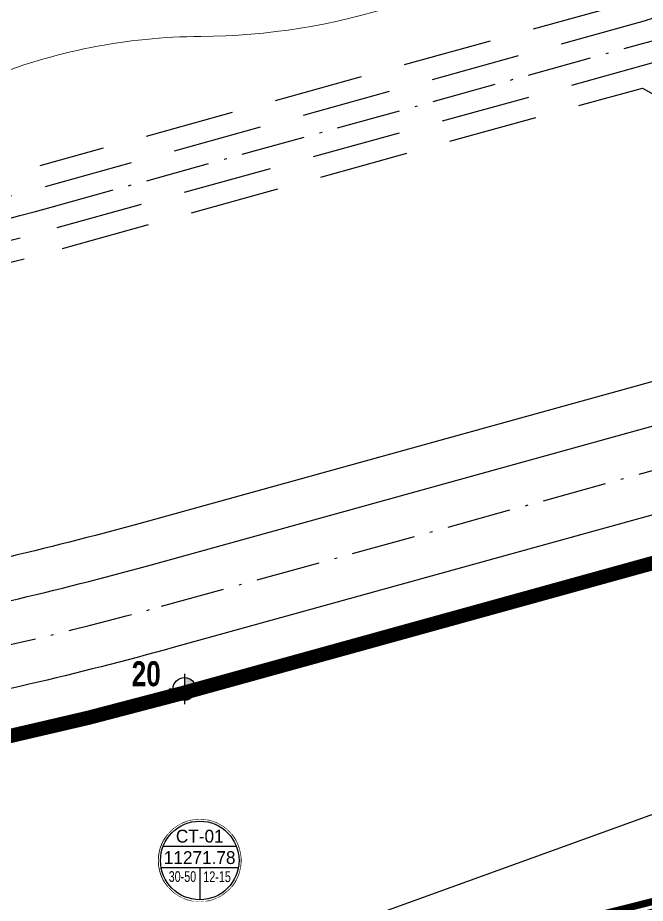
# Model space of a CAD drawing. Header units: metres. Extents: x 551291 to 569219, y 2064429 to 2066248.
# Drawn here: x 552507.6 to 552595.5, y 2065793.3 to 2065917.3 of the extents above; entities that cross this region are included whole.
import ezdxf
from ezdxf.enums import TextEntityAlignment as Align

# ---------------------------------------------------------------- set-up
doc = ezdxf.new("R2010")
doc.units = ezdxf.units.M
for name, pattern in [('ACAD_ISO10W100', [18.5, 12, -3, 0.5, -3]), ('DOT', [0.25, 0, -0.25]), ('HIDDEN', [0.375, 0.25, -0.125])]:
    doc.linetypes.add(name, pattern=pattern)
doc.layers.add('boDnv', color=54, linetype='CONTINUOUS', lineweight=25)
doc.layers.add('datMatNc', color=150, linetype='CONTINUOUS', lineweight=13)
for name, color, linetype in [('datOXh', 42, 'CONTINUOUS'), ('ghi_chu', 7, 'CONTINUOUS'), ('LogDg', 7, 'CONTINUOUS'), ('LogDg phu', 7, 'CONTINUOUS'), ('QH', 7, 'CONTINUOUS'), ('RANHGIOI', 2, 'HIDDEN'), ('TimDg', 222, 'CONTINUOUS'), ('ViaHeS', 32, 'CONTINUOUS'), ('ViaHeSphu', 32, 'CONTINUOUS')]:
    doc.layers.add(name, color=color, linetype=linetype)
doc.styles.add('ARIALB', font='', dxfattribs={"width": 0.75})
doc.styles.add('avh', font='')
doc.styles.add('rms', font='romans.shx', dxfattribs={"width": 0.7, "bigfont": 'vns.shx'})
doc.styles.get('ARIALB').set_extended_font_data('.VnArialH', bold=True)
doc.styles.get('avh').set_extended_font_data('.VnAvantH')
doc.linetypes.add('ADL', pattern='A,0.125,-0.15,["++",rms,S=0.5,R=0,X=0,Y=-0.2245],-1.35,1.125', length=2.75)

# ---------------------------------------------------------------- blocks, each defined once
blk = doc.blocks.new('sl')
at = {"layer": 'ghi_chu', "color": 158}
blk.add_circle((0, 0), 5.75, dxfattribs=at)
at = {"color": 158, "linetype": 'DOT'}
blk.add_wipeout([(0, 5.75), (0.97, 5.67), (1.86, 5.44), (2.47, 5.19), (3.13, 4.82), (3.79, 4.32), (4.43, 3.67), (4.91, 2.99), (5.2, 2.45), (5.53, 1.57), (5.7, 0.77), (5.75, 0), (5.69, -0.85), (5.5, -1.69), (5.23, -2.38), (4.83, -3.13), (4.38, -3.72), (3.93, -4.2), (2.99, -4.91), (2.42, -5.22), (1.54, -5.54), (0.63, -5.72), (0, -5.75), (-0.86, -5.69), (-1.59, -5.52), (-2.41, -5.22), (-3.14, -4.82), (-3.72, -4.39), (-4.31, -3.8), (-4.85, -3.09), (-5.21, -2.43), (-5.52, -1.6), (-5.69, -0.85), (-5.75, 0), (-5.66, 1.01), (-5.49, 1.72), (-5.12, 2.62), (-4.44, 3.66), (-3.55, 4.52), (-2.72, 5.07), (-1.72, 5.49), (-0.8, 5.69)], dxfattribs=at).dxf.layer = 'ghi_chu'
at = {"layer": 'ghi_chu', "color": 32}
for points in [[(-5.12, 2), (5.12, 2)], [(-5.41, -1), (5.41, -1)], [(0, -1), (0, -5.5)]]:
    blk.add_lwpolyline(points, dxfattribs=at)
at = {"layer": 'ghi_chu'}
blk.add_circle((0, 0), 5.5, dxfattribs=at)
at = {"layer": 'ghi_chu', "style": 'avh'}
for tag, height, p in [('SOLO', 1.25, (0, 2.51)), ('DT', 1.5, (-0.01, -0.49))]:
    blk.add_attdef(tag, text='', height=height, dxfattribs=at).set_placement(p, align=Align.CENTER)
blk.add_attdef('MD', text='', height=1.25, dxfattribs=at).set_placement((-0.5, -3), align=Align.RIGHT)
blk.add_attdef('TC', (0.5, -3.02), '', height=1.25, dxfattribs=at)
blk = doc.blocks.new('moc')
at = {"layer": 'QH', "linetype": 'Continuous'}
h = blk.add_hatch(color=7, dxfattribs=at)
h.paths.add_polyline_path([(0, 0), (0.529, 0, 0.414214), (0, 0.529)])
h.paths.add_polyline_path([(-0.529, 0, 0.414214), (0, -0.529), (0, 0)])
for p, q in [((0, 0.706), (0, -0.706)), ((-0.706, 0), (0.706, 0))]:
    blk.add_line(p, q, dxfattribs=at)
blk.add_circle((0, 0), 0.529, dxfattribs=at)

msp = doc.modelspace()

# ---------------------------------------------------------------- linework, layer by layer
at = {"layer": 'datMatNc'}
msp.add_lwpolyline([(552553.413, 2065996.116), (552561.469, 2065998.208, 0.0627507), (552562.291, 2065988.481, 0.1634235), (552571.121, 2065971.283, -0.3130467), (552578.19, 2065934.833, -0.2136822), (552560.838, 2065919.161, -0.0770714), (552533.182, 2065914.707, 0.0951689), (552502.958, 2065908.719, -0.0192916), (552467.714, 2065895.981, -0.1190861), (552445.198, 2065894.376), (552444.973, 2065902.549, -0.003897), (552445.823, 2065902.551, 0.0383974), (552474.83, 2065904.634, 0.142533), (552487.115, 2065910.293, -0.2423267), (552528.31, 2065920.342, 0.1186537), (552542.894, 2065920.342, 0.1994624), (552549.48, 2065925.144, 0.1602562), (552550.988, 2065931.608, -0.279348), (552561.945, 2065953.932, 0.4906658), (552562.978, 2065965.54, -0.1320245), (552554.939, 2065978.334, -0.1173492)], format="xyb", close=True, dxfattribs=at)
at = {"layer": 'LogDg'}
msp.add_lwpolyline([(552486.542, 2065831.483, 0.0205674), (552526.108, 2065840.692), (552608.359, 2065863.439, 0.4150041), (552615.325, 2065875.768), (552611.154, 2065890.694), (552622.711, 2065893.924), (552626.905, 2065878.915, 0.4134234), (552639.202, 2065871.968), (552738.155, 2065899.334, 0.4277016)], format="xyb", dxfattribs=at)
at = {"layer": 'LogDg phu', "linetype": 'HIDDEN', "ltscale": 50}
for points in [[(552601.061, 2065926.808), (552579.74, 2066003.104, 0.408804), (552570.024, 2066008.694), (552446.144, 2065976.533, 0.3493167), (552440.158, 2065968.57), (552442.357, 2065888.52, 0.4619163), (552451.846, 2065880.88), (552476.287, 2065885.518, 0.0205674), (552511.448, 2065893.702), (552595.489, 2065916.944, 0.4150041), (552601.061, 2065926.808)], [(552611.154, 2065890.694), (552606.983, 2065905.619, 0.4134234), (552597.145, 2065911.177), (552513.047, 2065887.919, -0.0205674), (552477.406, 2065879.623), (552449.475, 2065874.323, 0.3680674), (552442.97, 2065866.243), (552443.416, 2065849.989)]]:
    msp.add_lwpolyline(points, format="xyb", dxfattribs=at)
at = {"layer": 'TimDg', "linetype": 'ACAD_ISO10W100', "ltscale": 0.75}
msp.add_lwpolyline([(552292.889, 2065858.092), (552394.525, 2065868.566, 0.0212183), (552431.628, 2065873.989), (552476.846, 2065882.571, 0.0205674), (552512.248, 2065890.811), (552609.811, 2065917.792), (552609.795, 2065917.788)], format="xyb", dxfattribs=at)
at = {"layer": 'ViaHeS', "elevation": 0}
msp.add_lwpolyline([(552736.649, 2065905.143), (552638.577, 2065878.021), (552632.412, 2065881.503), (552628.489, 2065895.539), (552605.375, 2065889.079), (552609.28, 2065875.106), (552605.807, 2065868.958), (552524.509, 2065846.475, -0.0205674), (552485.423, 2065837.377)], format="xyb", dxfattribs=at)
at = {"layer": 'ViaHeSphu', "linetype": 'HIDDEN', "ltscale": 50}
msp.add_lwpolyline([(552569.131, 2066000.197), (552575.317, 2065996.638), (552581.389, 2065974.909), (552595.284, 2065925.188), (552591.811, 2065919.039), (552510.648, 2065896.593, -0.0205674), (552475.727, 2065888.465), (552450.43, 2065883.664), (552445.38, 2065887.73), (552443.326, 2065962.502), (552448.028, 2065968.757)], format="xyb", close=True, dxfattribs=at)
msp.add_lwpolyline([(552446.415, 2065850.071), (552445.989, 2065865.583), (552450.764, 2065871.514), (552477.965, 2065876.676, 0.0205674), (552513.847, 2065885.028), (552595.041, 2065907.482), (552601.205, 2065903.999), (552605.375, 2065889.079)], format="xyb", dxfattribs=at)

# ---------------------------------------------------------------- block references
at = {"layer": 'ghi_chu'}
ref = msp.add_blockref('sl', (552533.054, 2065799.321), dxfattribs=at)
ref.add_attrib('DT', '11271.78', dxfattribs={"height": 1.8, "style": 'avh'}).set_placement((552533.04, 2065798.827), align=Align.CENTER)
ref.add_attrib('MD', '30-50', dxfattribs={"height": 1.5, "style": 'avh', "width": 0.75}).set_placement((552532.553, 2065796.324), align=Align.RIGHT)
ref.add_attrib('TC', '12-15', (552533.554, 2065796.301), dxfattribs={"height": 1.5, "style": 'avh', "width": 0.75})
ref.add_attrib('SOLO', 'ct-01', dxfattribs={"height": 1.8, "style": 'avh'}).set_placement((552533.054, 2065801.827), align=Align.CENTER)
at = {"layer": 'QH', "xscale": 3, "yscale": 3, "zscale": 3}
msp.add_blockref('moc', (552530.906, 2065823.343), dxfattribs=at)

# ---------------------------------------------------------------- texts
at = {"layer": 'QH', "style": 'ARIALB', "width": 0.75}
msp.add_text('20', height=3.5, dxfattribs=at).set_placement((552523.518, 2065823.719, -2.251))

# ---------------------------------------------------------------- next in the draw order: linework, layer by layer
at = {"layer": 'boDnv', "color": 10, "linetype": 'ADL', "ltscale": 0.25, "const_width": 1}
msp.add_lwpolyline([(552585.924, 2065790.908), (552597.925, 2065793.938), (552606.91, 2065766.887), (552620.069, 2065771.804), (552622.336, 2065766.872), (552639.712, 2065725.259), (552647.986, 2065727.04, 0.4332579), (552649.49, 2065729.541), (552617.648, 2065841.71), (552612.182, 2065844.783), (552531.173, 2065822.379, -0.0205674), (552490.085, 2065812.816), (552449.056, 2065805.029), (552446.76, 2065802.073), (552449.877, 2065752.405), (552450.992, 2065747.771), (552456.182, 2065747.417), (552473.308, 2065750.681), (552482.039, 2065753.709), (552493.105, 2065754.969), (552519.606, 2065762.814), (552568.922, 2065788.047), (552579.167, 2065789.333)], format="xyb", close=True, dxfattribs=at)
at = {"layer": 'datOXh', "linetype": 'ByBlock'}
msp.add_lwpolyline([(552586.16, 2065789.937), (552597.269, 2065792.741), (552606.288, 2065765.587), (552619.549, 2065770.542), (552621.42, 2065766.471), (552639.11, 2065724.106), (552648.197, 2065726.062, 0.4332579), (552650.452, 2065729.814), (552618.498, 2065842.379), (552612.313, 2065845.857), (552530.906, 2065823.343, -0.0205674), (552489.898, 2065813.798), (552448.498, 2065805.941), (552445.738, 2065802.388), (552448.884, 2065752.256), (552450.192, 2065746.823), (552456.242, 2065746.411), (552473.567, 2065749.712), (552482.262, 2065752.728), (552493.305, 2065753.986), (552519.978, 2065761.882), (552569.221, 2065787.077), (552579.343, 2065788.347)], format="xyb", close=True, dxfattribs=at)
at = {"layer": 'LogDg'}
msp.add_lwpolyline([(552401.086, 2065804.904), (552297.76, 2065794.255, 0.3385707), (552290.685, 2065787.59), (552287.58, 2065768.623, 0.128574), (552293.341, 2065707.168), (552298.256, 2065693.669, 0.0394083), (552306.226, 2065676.2), (552319.069, 2065653.064), (552365.238, 2065584.767, 0.3921699), (552375.831, 2065582.3), (552421.945, 2065608.617, -0.0071825), (552425.906, 2065610.803), (552497.767, 2065649.12), (552521.346, 2065657.36, -0.1818206), (552632.197, 2065654.751), (552649.33, 2065647.844, 0.0837549), (552673.214, 2065642.6, 0.5131316), (552679.28, 2065650.231), (552623.989, 2065845.006, 0.4122284), (552611.704, 2065851.913), (552529.307, 2065829.126, -0.0205674), (552488.779, 2065819.693), (552443.561, 2065811.111, -0.0212183), (552401.086, 2065804.904, 0.0212183)], format="xyb", dxfattribs=at)
at = {"layer": 'RANHGIOI', "color": 1, "ltscale": 9, "const_width": 1}
msp.add_lwpolyline([(553192.795, 2066065.552), (552852.13, 2065917.062), (552851.284, 2065916.699, -0.0051374), (552817.38, 2065902.569), (552530.906, 2065823.343, -0.0205674), (552489.898, 2065813.798), (552444.68, 2065805.217, -0.0212183), (552401.701, 2065798.935), (552284.485, 2065786.856), (552281.659, 2065769.592, 0.128574), (552287.703, 2065705.115), (552292.618, 2065691.616, 0.0394083), (552300.98, 2065673.287), (552313.951, 2065649.921), (552360.554, 2065580.983, -0.11987), (552385.419, 2065514.078), (552400.206, 2065388.529), (552403.648, 2065367.199), (552408.852, 2065368.84), (552857.643, 2065519.452, 0.0506838), (553038.548, 2065601.341), (553209.442, 2065700.633)], format="xyb", dxfattribs=at)
at = {"layer": 'TimDg', "linetype": 'ACAD_ISO10W100', "ltscale": 0.75}
msp.add_lwpolyline([(552289.667, 2065799.453), (552400.471, 2065810.872, 0.0212183), (552442.442, 2065817.006), (552487.661, 2065825.588, 0.0205674), (552527.708, 2065834.909), (552813.516, 2065913.95, 0.0050405), (552846.554, 2065927.728, 0.0014744), (552848.178, 2065928.43), (553187.595, 2066076.376), (553216.027, 2066091.348)], format="xyb", dxfattribs=at)
at = {"layer": 'ViaHeS'}
msp.add_xline((552784.171, 2065873.696), (0.94038149, 0.34012154), dxfattribs=at)
msp.add_lwpolyline([(552542.361, 2065708.906, -0.2679898), (552549.616, 2065707.001), (552552.463, 2065704.181, 0.2727646), (552555.416, 2065703.434), (552587.609, 2065712.852, -0.0181571), (552592.007, 2065713.968), (552648.197, 2065726.062, 0.4332579), (552650.452, 2065729.814), (552618.498, 2065842.379), (552612.313, 2065845.857), (552530.906, 2065823.343, -0.0205674), (552489.898, 2065813.798), (552448.498, 2065805.941), (552445.738, 2065802.388), (552448.884, 2065752.256), (552460.859, 2065702.501, 0.0276131), (552465.505, 2065687.014), (552468.772, 2065677.969, 0.4570762), (552471.595, 2065676.885), (552513.981, 2065699.531, -0.056028), (552526.954, 2065704.695), (552542.361, 2065708.906)], format="xyb", dxfattribs=at)

doc.saveas('drawing.dxf')
